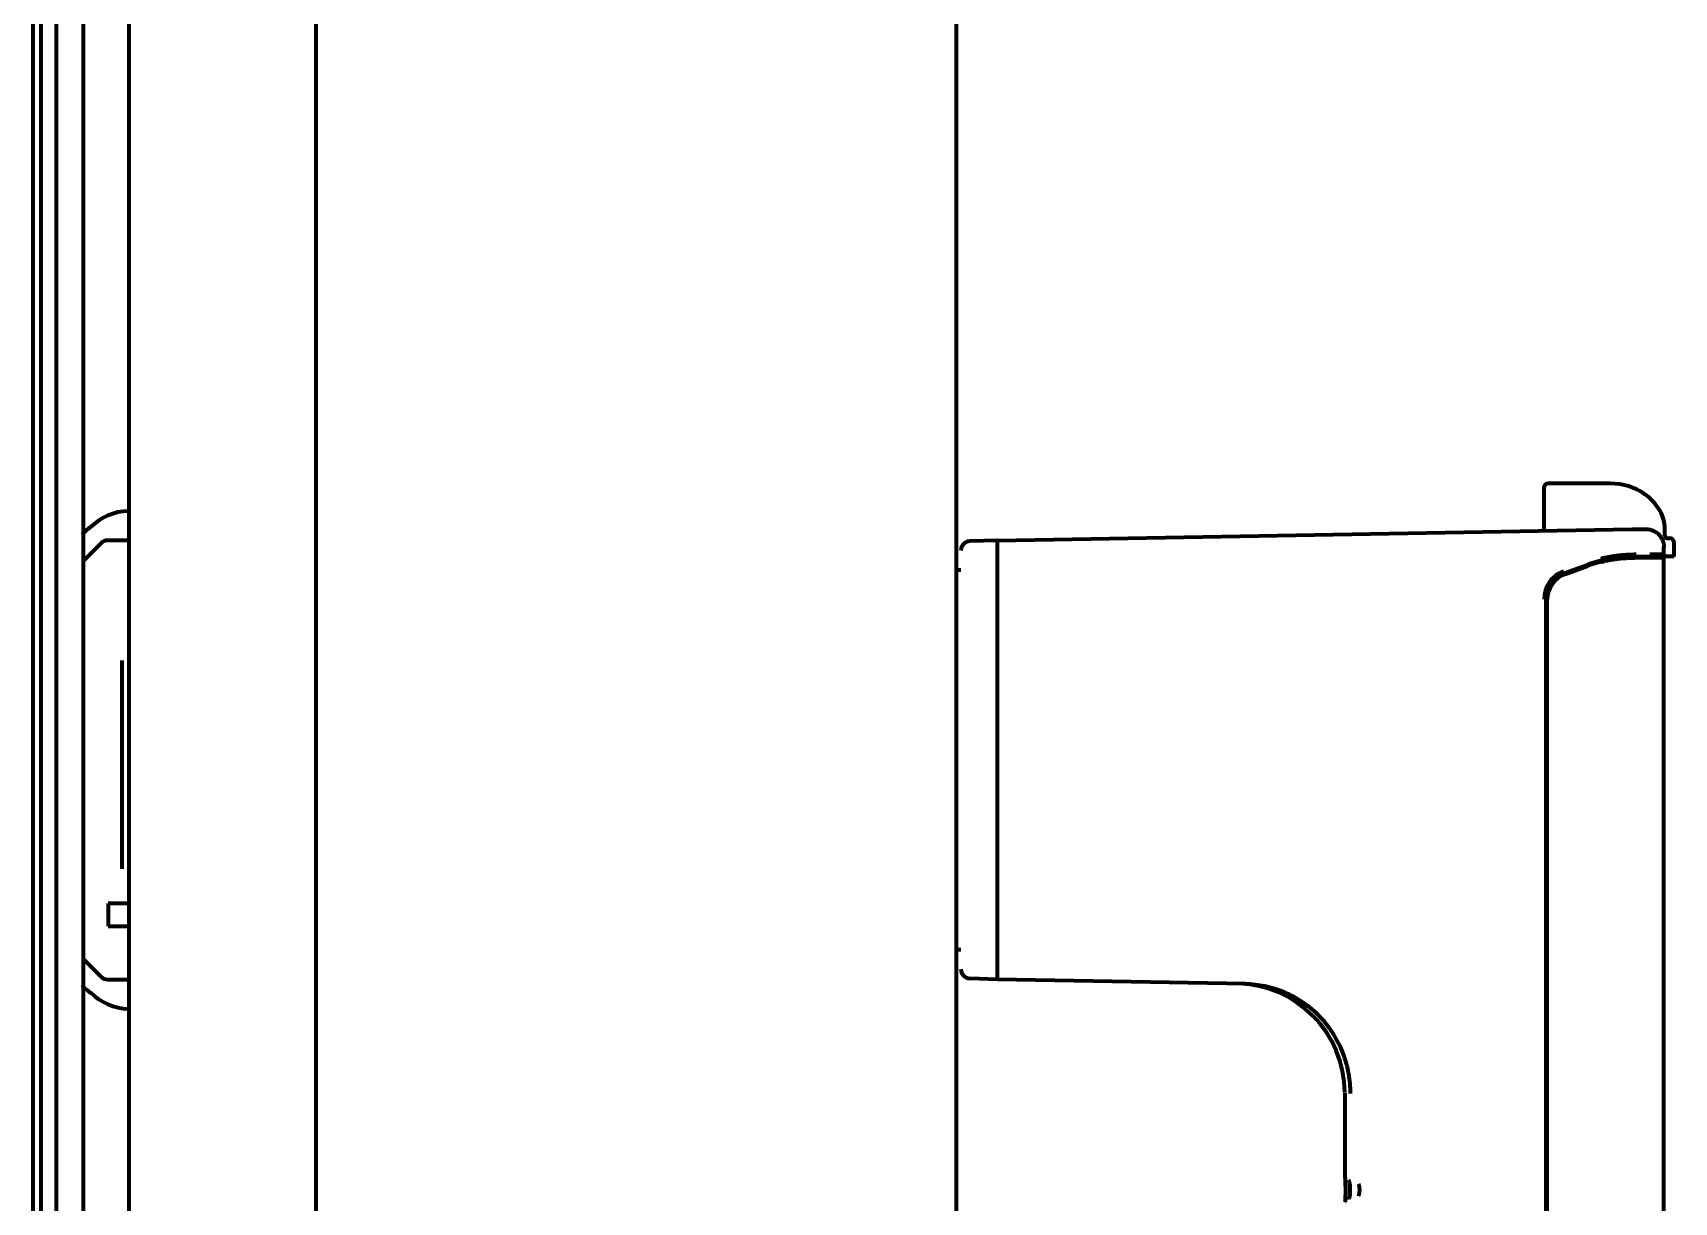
# Model space of a CAD drawing. Header units: inches. Extents: x 904 to 7172, y 213 to 5528.
# Drawn here: x 5380 to 5559.5, y 2840.4 to 2968.2 of the extents above; entities that cross this region are included whole.
import ezdxf

# ---------------------------------------------------------------- set-up
doc = ezdxf.new("R2010")
doc.units = ezdxf.units.IN

msp = doc.modelspace()

# ---------------------------------------------------------------- linework, layer by layer
at = {"linetype": 'Continuous', "lineweight": 70}
for p, q in [((5380.04, 3702.12), (5380.04, 2036.92)), ((5411.04, 2062.72), (5411.04, 3700.72)), ((5481.04, 2052.72), (5481.04, 3700.72)), ((5390.55, 3650.77), (5390.55, 2303.47)), ((5380.93, 3593.07), (5380.93, 2187.57)), ((5382.61, 3593.07), (5382.61, 2187.57)), ((5385.57, 2187.57), (5385.57, 3593.07)), ((5546.78, 2918.95), (5545.79, 2918.95)), ((5552.46, 2918.95), (5546.78, 2918.95)), ((5552.54, 2918.95), (5552.46, 2918.95)), ((5545.29, 2918.45), (5545.29, 2913.76)), ((5390.5, 2915.92), (5390.55, 2915.92)), ((5386.47, 2914.27), (5386.46, 2914.26)), ((5485.54, 2912.72), (5552.89, 2913.9)), ((5552.89, 2913.9), (5554.91, 2913.93)), ((5554.91, 2913.93), (5556.39, 2913.96)), ((5558.54, 2913.2), (5558.54, 2913.95)), ((5387.5, 2912.43), (5385.57, 2910.5)), ((5390.55, 2912.72), (5388.21, 2912.72)), ((5485.54, 2912.72), (5482.51, 2912.62)), ((5558.42, 2911.2), (5558.42, 2911.96)), ((5558.79, 2912.95), (5559.04, 2912.95)), ((5559.04, 2912.95), (5559.04, 2912.95)), ((5559.54, 2910.95), (5559.54, 2912.45)), ((5547.52, 2909.12), (5550.06, 2910.04)), ((5547.53, 2909.02), (5550.02, 2909.92)), ((5547.61, 2909.02), (5550.1, 2909.92)), ((5555.19, 2910.82), (5554.48, 2910.82)), ((5555.19, 2910.95), (5556.64, 2910.95)), ((5556.77, 2910.82), (5555.19, 2910.82)), ((5556.64, 2910.95), (5558.17, 2910.95)), ((5558.37, 2910.82), (5556.77, 2910.82)), ((5556.89, 2911.2), (5558.42, 2911.2)), ((5558.46, 2910.95), (5558.17, 2910.95)), ((5558.37, 2910.82), (5558.37, 2790.72)), ((5558.46, 2910.95), (5558.52, 2910.95)), ((5558.77, 2910.95), (5558.52, 2910.95)), ((5559.04, 2910.95), (5558.77, 2910.95)), ((5559.54, 2910.95), (5559.04, 2910.95)), ((5559.54, 2910.95), (5559.54, 2910.95)), ((5481.54, 2909.46), (5481.04, 2909.46)), ((5545.54, 2731.62), (5545.54, 2906.3)), ((5545.59, 2731.68), (5545.59, 2906.24)), ((5545.67, 2731.68), (5545.67, 2906.24)), ((5389.79, 2899.59), (5389.79, 2876.81)), ((5485.54, 2888.9), (5485.54, 2889.06)), ((5390.55, 2873.03), (5388.29, 2873.03)), ((5388.29, 2873.03), (5388.29, 2870.56)), ((5388.29, 2870.56), (5390.55, 2870.56)), ((5385.57, 2866.94), (5387.5, 2865.01)), ((5481.04, 2867.98), (5481.54, 2867.98)), ((5485.54, 2864.72), (5482.51, 2864.83)), ((5388.21, 2864.72), (5390.55, 2864.72)), ((5512.67, 2864.25), (5485.54, 2864.72)), ((5390.55, 2861.52), (5390.5, 2861.52)), ((5523.54, 2852.27), (5523.54, 2843.09)), ((5523.55, 2840.4), (5523.54, 2840.38))]:
    msp.add_line(p, q, dxfattribs=at)
for centre, radius, start, end in [((5545.79, 2918.45), 0.5, 90, 180), ((5390.61, 2909.92), 6, 91, 135.1344), ((5388.21, 2911.72), 1, 90, 135), ((5482.54, 2911.62), 1, 92, 180), ((5558.79, 2913.2), 0.25, 180, 270), ((5559.04, 2912.45), 0.5, 0, 90), ((5548.56, 2906.3), 3.25, 110, 180), ((5548.54, 2906.3), 3, 110, 180), ((5388.21, 2865.72), 1, 225, 270), ((5482.54, 2865.83), 1, 180, 268), ((5390.61, 2867.52), 6, 224.7394, 269), ((5511.54, 2852.27), 12, 0.4104, 89)]:
    msp.add_arc(centre, radius, start, end, dxfattribs=at)
for centre, major_axis, ratio, start_param, end_param in [((5555.19, 2895.95), (0, 15), 1, 0.244359, 0.349066), ((5555.19, 2895.86), (0, 14.97), 0.996917, 0.249261, 0.348036), ((5548.54, 2906.24), (0, 2.96), 0.996917, 0.348075, 1.570796), ((5548.62, 2906.24), (0, 2.96), 0.996917, 0.348075, 1.570796)]:
    msp.add_ellipse(centre, major_axis=major_axis, ratio=ratio, start_param=start_param, end_param=end_param, dxfattribs=at)
for points, knots in [([(5558.54, 2913.95), (5558.49, 2914.69), (5558.13, 2916.15), (5555.99, 2918.3), (5554.01, 2918.91), (5552.54, 2918.95)], [0, 0, 0, 0, 0.244195, 0.538911, 1, 1, 1, 1]), ([(5385.45, 2913.32), (5385.52, 2913.42), (5385.6, 2913.51), (5385.75, 2913.67), (5385.82, 2913.74), (5385.96, 2913.87), (5386.02, 2913.93), (5386.14, 2914.03), (5386.19, 2914.07), (5386.24, 2914.11)], [0, 0, 0, 0, 0.25, 0.25, 0.5, 0.5, 0.75, 0.75, 1, 1, 1, 1]), ([(5386.06, 2913.94), (5386.12, 2913.98), (5386.23, 2914.07), (5386.27, 2914.11), (5386.31, 2914.14), (5386.23, 2914.08)], [0, 0, 0, 0, 0.331265, 0.735971, 1, 1, 1, 1]), ([(5556.39, 2913.96), (5556.52, 2913.96), (5556.65, 2913.95), (5556.85, 2913.91), (5556.91, 2913.9), (5557.01, 2913.87), (5557.04, 2913.86), (5557.1, 2913.84), (5557.13, 2913.83), (5557.29, 2913.77), (5557.4, 2913.71), (5557.54, 2913.62), (5557.57, 2913.6), (5557.62, 2913.56), (5557.65, 2913.54), (5557.73, 2913.48), (5557.78, 2913.43), (5557.92, 2913.29), (5558, 2913.19), (5558.1, 2913.06), (5558.11, 2913.03), (5558.15, 2912.97), (5558.17, 2912.94), (5558.21, 2912.85), (5558.27, 2912.74), (5558.31, 2912.61), (5558.34, 2912.52), (5558.35, 2912.48), (5558.37, 2912.42), (5558.38, 2912.39), (5558.41, 2912.22), (5558.42, 2912.09), (5558.42, 2911.96)], [0, 0, 0, 0, 0.125, 0.125, 0.1875, 0.1875, 0.21875, 0.21875, 0.25, 0.25, 0.375, 0.375, 0.40625, 0.40625, 0.4375, 0.4375, 0.5, 0.5, 0.625, 0.625, 0.65625, 0.65625, 0.6875, 0.6875, 0.75, 0.8125, 0.8125, 0.84375, 0.84375, 0.875, 0.875, 1, 1, 1, 1]), ([(5485.54, 2889.06), (5485.54, 2892.24), (5485.54, 2898.51), (5485.54, 2906.34), (5485.54, 2911.52), (5485.54, 2912.72), (5485.54, 2912.72)], [0, 0, 0, 0, 0.250016, 0.500033, 0.750049, 1, 1, 1, 1]), ([(5551.51, 2910.36), (5551.59, 2910.38), (5551.68, 2910.4), (5551.8, 2910.43), (5551.85, 2910.44), (5551.93, 2910.46), (5551.97, 2910.47), (5552.18, 2910.52), (5552.35, 2910.55), (5552.68, 2910.61), (5552.84, 2910.64), (5553.17, 2910.68), (5553.33, 2910.71), (5553.52, 2910.73), (5553.56, 2910.73), (5553.64, 2910.74), (5553.68, 2910.75), (5553.8, 2910.76), (5553.87, 2910.76), (5554.1, 2910.78), (5554.25, 2910.79), (5554.53, 2910.81), (5554.67, 2910.81), (5554.94, 2910.82), (5555.06, 2910.82), (5555.19, 2910.82)], [0, 0, 0, 0, 0.0625, 0.0625, 0.09375, 0.09375, 0.125, 0.125, 0.25, 0.25, 0.375, 0.375, 0.5, 0.5, 0.53125, 0.53125, 0.5625, 0.5625, 0.625, 0.625, 0.75, 0.75, 0.875, 0.875, 1, 1, 1, 1]), ([(5551.52, 2910.74), (5551.61, 2910.76), (5551.7, 2910.79), (5551.88, 2910.82), (5551.96, 2910.84), (5552.23, 2910.9), (5552.58, 2910.96), (5552.93, 2911.02), (5553.18, 2911.05), (5553.27, 2911.06), (5553.44, 2911.08), (5553.52, 2911.09), (5553.77, 2911.12), (5553.93, 2911.13), (5554.24, 2911.16), (5554.39, 2911.17), (5554.69, 2911.18), (5554.83, 2911.19), (5555, 2911.19), (5555.04, 2911.19), (5555.11, 2911.19), (5555.21, 2911.2), (5555.3, 2911.2), (5555.37, 2911.2)], [0, 0, 0, 0, 0.0625, 0.0625, 0.125, 0.125, 0.25, 0.375, 0.375, 0.4375, 0.4375, 0.5, 0.5, 0.625, 0.625, 0.75, 0.75, 0.875, 0.875, 0.90625, 0.90625, 0.9375, 1, 1, 1, 1]), ([(5551.56, 2910.5), (5551.64, 2910.52), (5551.73, 2910.54), (5551.9, 2910.58), (5551.98, 2910.6), (5552.23, 2910.65), (5552.56, 2910.72), (5552.89, 2910.77), (5553.13, 2910.8), (5553.21, 2910.82), (5553.37, 2910.84), (5553.45, 2910.85), (5553.68, 2910.87), (5553.83, 2910.89), (5554.13, 2910.91), (5554.27, 2910.92), (5554.55, 2910.93), (5554.68, 2910.94), (5554.85, 2910.94), (5554.88, 2910.94), (5554.94, 2910.94), (5555.04, 2910.95), (5555.13, 2910.95), (5555.19, 2910.95)], [0, 0, 0, 0, 0.0625, 0.0625, 0.125, 0.125, 0.25, 0.375, 0.375, 0.4375, 0.4375, 0.5, 0.5, 0.625, 0.625, 0.75, 0.75, 0.875, 0.875, 0.90625, 0.90625, 0.9375, 1, 1, 1, 1]), ([(5558.42, 2911.2), (5558.42, 2911.18), (5558.42, 2911.16), (5558.42, 2911.14), (5558.41, 2911.13), (5558.41, 2911.12), (5558.41, 2911.11), (5558.4, 2911.09), (5558.39, 2911.07), (5558.38, 2911.05), (5558.37, 2911.04), (5558.36, 2911.03), (5558.36, 2911.03), (5558.34, 2911.01), (5558.33, 2911), (5558.31, 2910.98), (5558.3, 2910.98), (5558.28, 2910.97), (5558.27, 2910.97), (5558.25, 2910.96), (5558.24, 2910.96), (5558.23, 2910.95), (5558.21, 2910.95), (5558.19, 2910.95), (5558.17, 2910.95)], [0, 0, 0, 0, 0.125, 0.125, 0.1875, 0.1875, 0.25, 0.25, 0.375, 0.375, 0.4375, 0.4375, 0.5, 0.5, 0.625, 0.625, 0.6875, 0.6875, 0.75, 0.8125, 0.8125, 0.875, 0.875, 1, 1, 1, 1]), ([(5386.24, 2863.34), (5386.22, 2863.35), (5386.19, 2863.37), (5386.14, 2863.42), (5386.11, 2863.44), (5386.02, 2863.51), (5385.96, 2863.57), (5385.82, 2863.7), (5385.75, 2863.77), (5385.6, 2863.93), (5385.52, 2864.02), (5385.45, 2864.12)], [0, 0, 0, 0, 0.125, 0.125, 0.25, 0.25, 0.5, 0.5, 0.75, 0.75, 1, 1, 1, 1]), ([(5386.46, 2863.18), (5386.46, 2863.18), (5386.46, 2863.18), (5386.45, 2863.19), (5386.43, 2863.2), (5386.4, 2863.22), (5386.39, 2863.23), (5386.37, 2863.24), (5386.35, 2863.25), (5386.31, 2863.29), (5386.28, 2863.31), (5386.24, 2863.34)], [0, 0, 0, 0, 0.041457, 0.041457, 0.360971, 0.360971, 0.520728, 0.520728, 0.680486, 0.680486, 1, 1, 1, 1]), ([(5512.67, 2864.25), (5514.03, 2864.22), (5515.49, 2863.95), (5517.6, 2863.05), (5518.29, 2862.67), (5519.6, 2861.77), (5520.21, 2861.25), (5521.05, 2860.38), (5521.31, 2860.07), (5521.81, 2859.43), (5522.5, 2858.44), (5523.03, 2857.36), (5523.45, 2856.26), (5523.57, 2855.89), (5523.77, 2855.16), (5524.02, 2854.04), (5524.11, 2852.95), (5524.11, 2852.25)], [0, 0, 0, 0, 0.25, 0.25, 0.375, 0.375, 0.5, 0.5, 0.5625, 0.5625, 0.625, 0.75, 0.75, 0.8125, 0.8125, 0.875, 1, 1, 1, 1]), ([(5523.54, 2843.09), (5523.54, 2843.08), (5523.54, 2843.07), (5523.54, 2843.06), (5523.54, 2843.06), (5523.54, 2843.06), (5523.54, 2843.06), (5523.54, 2843.06), (5523.54, 2843.05), (5523.55, 2843.05), (5523.55, 2843), (5523.56, 2842.78), (5523.58, 2842.4), (5523.58, 2842.09), (5523.59, 2841.9)], [0, 0, 0, 0, 0.005451, 0.013653, 0.014988, 0.015852, 0.016811, 0.018403, 0.022098, 0.036367, 0.22674, 0.471149, 0.720399, 1, 1, 1, 1]), ([(5523.54, 2843.05), (5523.54, 2843.05), (5523.54, 2843.05), (5523.55, 2843.04), (5523.55, 2842.94), (5523.56, 2842.77), (5523.57, 2842.62), (5523.57, 2842.61)], [0, 0, 0, 0, 0.009366, 0.125992, 0.509132, 0.941774, 1, 1, 1, 1]), ([(5523.59, 2841.9), (5523.59, 2841.71), (5523.59, 2841.36), (5523.57, 2840.89), (5523.55, 2840.54), (5523.55, 2840.43), (5523.55, 2840.4)], [0, 0, 0, 0, 0.268394, 0.530216, 0.758686, 1, 1, 1, 1]), ([(5523.57, 2842.61), (5523.57, 2842.5), (5523.58, 2842.25), (5523.59, 2841.94), (5523.59, 2841.77), (5523.59, 2841.77)], [0, 0, 0, 0, 0.452435, 0.999956, 1, 1, 1, 1]), ([(5523.96, 2842.75), (5523.97, 2842.75), (5523.97, 2842.73), (5524, 2842.64), (5524.02, 2842.53), (5524.04, 2842.44), (5524.04, 2842.42)], [0, 0, 0, 0, 0.178169, 0.4765, 0.887764, 1, 1, 1, 1]), ([(5524.08, 2841.84), (5524.09, 2841.82), (5524.09, 2841.66), (5524.08, 2841.36), (5524.05, 2841.07), (5524.03, 2840.96), (5524.03, 2840.94)], [0, 0, 0, 0, 0.051676, 0.507762, 0.911768, 1, 1, 1, 1]), ([(5525.03, 2842.37), (5525.04, 2842.34), (5525.05, 2842.3), (5525.06, 2842.25), (5525.06, 2842.24), (5525.07, 2842.21), (5525.07, 2842.2), (5525.08, 2842.15), (5525.09, 2842.12), (5525.1, 2842.04), (5525.11, 2841.97), (5525.11, 2841.88), (5525.11, 2841.85), (5525.12, 2841.79), (5525.12, 2841.75), (5525.12, 2841.69), (5525.12, 2841.66), (5525.11, 2841.59), (5525.11, 2841.56), (5525.11, 2841.47), (5525.1, 2841.41), (5525.09, 2841.32), (5525.08, 2841.29), (5525.07, 2841.23), (5525.06, 2841.18), (5525.04, 2841.12), (5525.03, 2841.09), (5525.03, 2841.08), (5525.03, 2841.07)], [0, 0, 0, 0, 0.093555, 0.093555, 0.127476, 0.127476, 0.161398, 0.161398, 0.22924, 0.22924, 0.364925, 0.364925, 0.432768, 0.432768, 0.500611, 0.500611, 0.568453, 0.568453, 0.636296, 0.636296, 0.771981, 0.771981, 0.839824, 0.839824, 0.907666, 0.975509, 0.975509, 1, 1, 1, 1]), ([(5524.03, 2840.94), (5524.01, 2840.88), (5524, 2840.79), (5523.97, 2840.71), (5523.97, 2840.7), (5523.97, 2840.7)], [0, 0, 0, 0, 0.446092, 0.85264, 1, 1, 1, 1])]:
    msp.add_open_spline(points, degree=3, knots=knots, dxfattribs=at)
for points, degree in [([(5485.54, 2864.72), (5485.54, 2864.72), (5485.54, 2865.95), (5485.54, 2871.22), (5485.54, 2879.21), (5485.54, 2885.63), (5485.54, 2888.9)], 3), ([(5524.04, 2842.42), (5524.08, 2842.18), (5524.08, 2841.85)], 2), ([(5524.08, 2841.85), (5524.08, 2841.84)], 1)]:
    msp.add_open_spline(points, degree=degree, dxfattribs=at)

doc.saveas('drawing.dxf')
